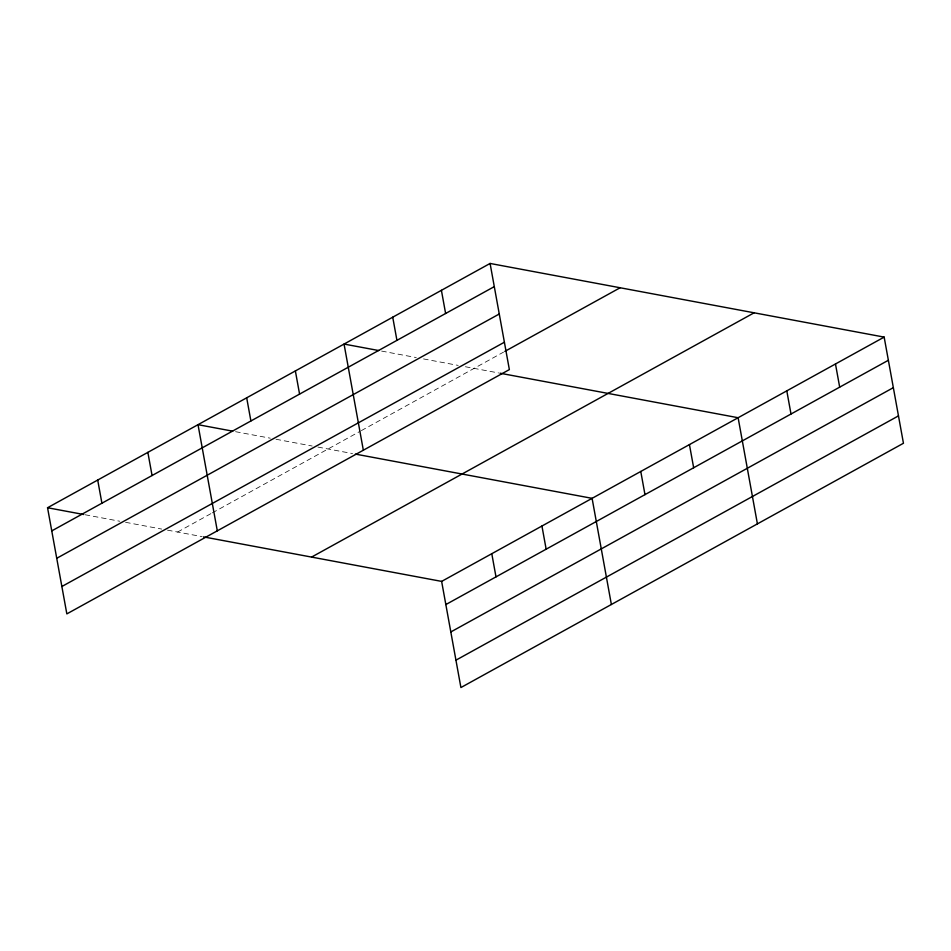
<?xml version="1.0" encoding="UTF-8"?>
<svg xmlns="http://www.w3.org/2000/svg" width="951" height="951" viewBox="0 0 951 951"><rect width="100%" height="100%" fill="white"/><g stroke="black" fill="none" stroke-linecap="round" stroke-linejoin="round"><path stroke-width="0.71" stroke-dasharray="4.75 3.57" d="M177.599 532.037L211.027 513.588M212.323 512.874L360.084 431.302M361.368 430.601L503.555 352.108M381.613 351.085L416.288 357.564M423.516 358.919L458.192 365.398M465.419 366.753L498.586 372.947M235.575 431.695L270.262 438.185M276.04 439.267L312.166 446.019M317.943 447.089L352.548 453.568M85.114 514.753L119.802 521.243M125.58 522.313L161.706 529.077M167.483 530.147L202.088 536.626"/><path stroke-width="1.43" d="M490.086 263.451L509.367 369.606L66.843 613.894L47.55 507.739L490.086 263.451L884.157 337.106L903.45 443.261L460.914 687.549L441.633 581.394L203.526 536.887M51.758 530.896L494.294 286.62M56.739 558.285L499.263 313.996M61.863 586.505L504.399 342.217M504.838 351.394L620.123 287.761M311.583 557.084L754.107 312.808M441.633 581.394L884.157 337.106M445.841 604.563L888.365 360.274M450.81 631.951L893.346 387.663M455.945 660.172L898.469 415.884M378.724 350.539L344.048 344.06L363.341 450.215M500.024 373.22L738.119 417.727L757.412 523.882M232.686 431.16L198.01 424.681L217.304 530.836M355.424 454.102L592.093 498.336L611.374 604.491M47.55 507.739L83.676 514.491M835.477 363.983L839.685 387.152M786.798 390.849L791.006 414.018M689.439 444.592L693.659 467.761M640.772 471.47L644.98 494.639M541.939 526.022L546.147 549.191M491.786 553.708L495.994 576.877M441.407 290.317L445.615 313.485M392.727 317.194L396.936 340.363M295.369 370.938L299.577 394.106M246.689 397.803L250.898 420.972M147.857 452.367L152.065 475.524M97.703 480.053L101.912 503.21"/></g></svg>
